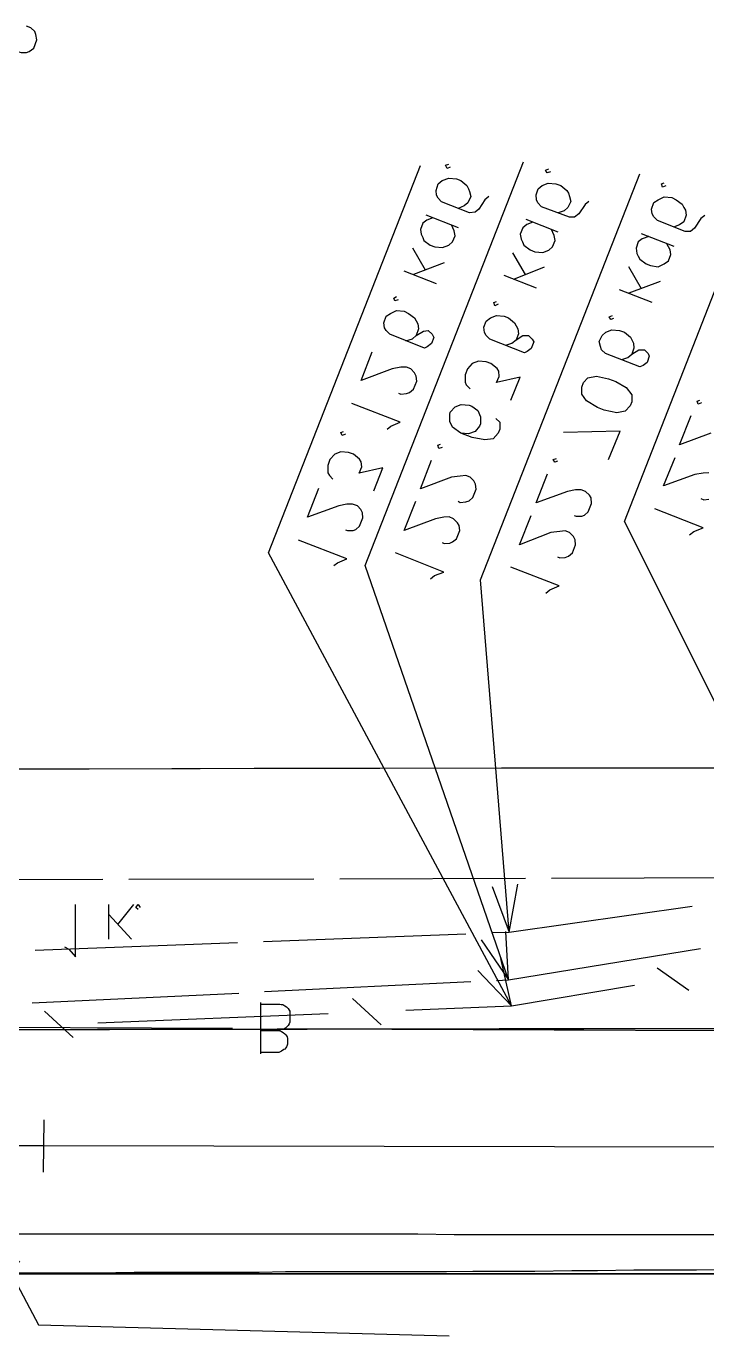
# Model space of a CAD drawing. Header units: metres. Extents: x 131 to 658, y 22 to 173.
# Drawn here: x 244.57 to 258.3, y 124.81 to 151.3 of the extents above; entities that cross this region are included whole.
import ezdxf

# ---------------------------------------------------------------- set-up
doc = ezdxf.new("R2010")
doc.units = ezdxf.units.M
for name, color, linetype in [('BOUNDARY', 7, 'Continuous'), ('CURB', 7, 'Continuous'), ('ELECTR_CABLE', 7, 'Continuous'), ('ELECTR_CABLE_COMM', 7, 'Continuous'), ('GRASS', 7, 'Continuous'), ('SIDEWALK_PATH', 7, 'Continuous'), ('WATER_PIPELINE', 7, 'Continuous')]:
    doc.layers.add(name, color=color, linetype=linetype)

msp = doc.modelspace()

# ---------------------------------------------------------------- linework, layer by layer
at = {"layer": 'BOUNDARY'}
msp.add_lwpolyline([(221.036, 136.198), (224.177, 136.209), (225.841, 136.22), (229.181, 136.242), (230.846, 136.253), (233.565, 136.276), (233.565, 136.276), (234.175, 136.276), (235.839, 136.276), (239.169, 136.287), (240.833, 136.287), (244.173, 136.298), (245.838, 136.298), (249.167, 136.309), (250.831, 136.309), (251.708, 136.309), (251.708, 136.309), (254.16, 136.32), (255.825, 136.32), (259.165, 136.32)], dxfattribs=at)
at = {"layer": 'CURB'}
for points in [[(258.788, 126.888), (258.266, 126.888), (257.523, 126.888), (257.001, 126.888), (256.258, 126.888), (255.736, 126.888), (254.993, 126.888), (254.471, 126.888), (253.972, 126.888), (253.972, 126.888), (253.739, 126.888), (253.206, 126.888), (252.474, 126.899), (251.952, 126.899), (251.209, 126.899), (250.687, 126.899), (249.943, 126.899), (249.422, 126.899), (248.678, 126.899), (248.157, 126.899), (247.413, 126.899), (246.892, 126.899), (246.159, 126.899), (245.627, 126.899), (244.894, 126.899), (244.362, 126.899)], [(244.229, 126.122), (244.75, 126.122), (245.483, 126.122), (246.004, 126.122), (246.748, 126.133), (247.269, 126.133), (248.013, 126.133), (248.534, 126.133), (249.267, 126.133), (249.799, 126.144), (250.532, 126.144), (251.053, 126.144), (251.797, 126.144), (252.318, 126.144), (253.051, 126.144), (253.583, 126.155), (253.905, 126.155), (253.905, 126.155), (254.316, 126.155), (254.837, 126.155), (255.581, 126.166), (256.102, 126.166), (256.835, 126.178), (257.367, 126.178), (258.1, 126.178), (258.621, 126.189)]]:
    msp.add_lwpolyline(points, dxfattribs=at)
at = {"layer": 'ELECTR_CABLE'}
for points in [[(244.417, 150.779), (244.462, 150.768), (244.573, 150.768), (244.628, 150.79), (244.717, 150.857), (244.783, 151.023), (244.761, 151.134), (244.739, 151.19), (244.661, 151.267), (244.57, 151.298)], [(260.097, 133.823), (260.752, 133.091), (260.752, 133.091), (256.646, 141.291), (256.646, 141.291), (259.842, 149.459)], [(253.75, 132.847), (254.305, 132.037), (254.305, 132.037), (251.408, 140.404), (251.408, 140.404), (254.604, 148.56)], [(255.148, 148.36), (255.081, 148.338), (255.081, 148.338), (255.048, 148.393), (255.048, 148.393), (255.115, 148.416)], [(253.972, 133.923), (254.316, 133.002), (254.316, 133.002), (253.739, 140.115), (253.739, 140.115), (256.957, 148.316)], [(255.925, 147.761), (255.847, 147.694), (255.847, 147.694), (255.725, 147.506), (255.725, 147.506), (255.636, 147.439), (255.636, 147.439), (255.536, 147.439), (255.536, 147.439), (254.97, 147.65), (254.97, 147.65), (254.893, 147.728), (254.893, 147.728), (254.87, 147.794), (254.87, 147.794), (254.859, 147.894), (254.859, 147.894), (254.904, 148.016), (254.904, 148.016), (254.981, 148.083), (254.981, 148.083), (255.103, 148.127), (255.103, 148.127), (255.259, 148.116), (255.259, 148.116), (255.359, 148.083), (255.359, 148.083), (255.481, 147.983), (255.481, 147.983), (255.514, 147.927), (255.514, 147.927), (255.536, 147.861), (255.536, 147.861), (255.558, 147.761), (255.558, 147.761), (255.503, 147.639), (255.503, 147.639), (255.425, 147.572), (255.425, 147.572), (255.303, 147.528)], [(257.478, 148.072), (257.412, 148.049), (257.412, 148.049), (257.389, 148.116), (257.389, 148.116), (257.445, 148.138)], [(258.266, 147.472), (258.188, 147.417), (258.188, 147.417), (258.055, 147.217), (258.055, 147.217), (257.978, 147.15), (257.978, 147.15), (257.867, 147.15), (257.867, 147.15), (257.312, 147.372), (257.312, 147.372), (257.234, 147.45), (257.234, 147.45), (257.201, 147.506), (257.201, 147.506), (257.19, 147.605), (257.19, 147.605), (257.234, 147.739), (257.234, 147.739), (257.323, 147.794), (257.323, 147.794), (257.445, 147.85), (257.445, 147.85), (257.6, 147.838), (257.6, 147.838), (257.689, 147.794), (257.689, 147.794), (257.811, 147.705), (257.811, 147.705), (257.844, 147.639), (257.844, 147.639), (257.878, 147.583), (257.878, 147.583), (257.889, 147.483), (257.889, 147.483), (257.844, 147.35), (257.844, 147.35), (257.756, 147.284), (257.756, 147.284), (257.634, 147.239)], [(254.793, 147.339), (254.671, 147.295), (254.671, 147.295), (254.593, 147.228), (254.593, 147.228), (254.538, 147.095), (254.538, 147.095), (254.56, 146.995), (254.56, 146.995), (254.582, 146.94), (254.582, 146.94), (254.615, 146.873), (254.615, 146.873), (254.737, 146.784), (254.737, 146.784), (254.837, 146.74), (254.837, 146.74), (254.993, 146.729), (254.993, 146.729), (255.115, 146.773), (255.115, 146.773), (255.192, 146.84), (255.192, 146.84), (255.248, 146.973), (255.248, 146.973), (255.226, 147.073), (255.226, 147.073), (255.17, 147.195)], [(255.303, 147.139), (254.66, 147.395)], [(257.134, 147.051), (257.001, 147.006), (257.001, 147.006), (256.923, 146.94), (256.923, 146.94), (256.879, 146.818), (256.879, 146.818), (256.89, 146.707), (256.89, 146.707), (256.923, 146.651), (256.923, 146.651), (256.957, 146.596), (256.957, 146.596), (257.079, 146.496), (257.079, 146.496), (257.167, 146.462), (257.167, 146.462), (257.323, 146.44), (257.323, 146.44), (257.445, 146.496), (257.445, 146.496), (257.534, 146.562), (257.534, 146.562), (257.578, 146.684), (257.578, 146.684), (257.567, 146.784), (257.567, 146.784), (257.5, 146.906)], [(257.645, 146.851), (256.99, 147.106)], [(254.649, 146.285), (254.393, 146.718)], [(254.87, 146.008), (254.216, 146.263)], [(255.026, 146.429), (254.404, 146.185)], [(256.99, 145.996), (256.735, 146.44)], [(257.201, 145.719), (256.546, 145.974)], [(257.367, 146.141), (256.735, 145.908)], [(254.094, 145.686), (254.027, 145.652), (254.027, 145.652), (254.005, 145.719), (254.005, 145.719), (254.06, 145.741)], [(254.249, 144.853), (254.371, 144.898), (254.371, 144.898), (254.46, 144.964), (254.46, 144.964), (254.593, 145.053), (254.593, 145.053), (254.704, 145.053), (254.704, 145.053), (254.782, 144.976), (254.782, 144.976), (254.815, 144.92), (254.815, 144.92), (254.759, 144.787), (254.759, 144.787), (254.682, 144.731), (254.682, 144.731), (254.626, 144.698), (254.626, 144.698), (253.927, 144.976), (253.927, 144.976), (253.85, 145.053), (253.85, 145.053), (253.816, 145.109), (253.816, 145.109), (253.805, 145.22), (253.805, 145.22), (253.85, 145.342), (253.85, 145.342), (253.938, 145.408), (253.938, 145.408), (254.06, 145.453), (254.06, 145.453), (254.216, 145.442), (254.216, 145.442), (254.305, 145.408), (254.305, 145.408), (254.427, 145.308), (254.427, 145.308), (254.493, 145.186), (254.493, 145.186), (254.504, 145.086), (254.504, 145.086), (254.46, 144.964)], [(256.424, 145.397), (256.369, 145.375), (256.369, 145.375), (256.335, 145.43), (256.335, 145.43), (256.402, 145.453)], [(256.59, 144.565), (256.713, 144.609), (256.713, 144.609), (256.79, 144.676), (256.79, 144.676), (256.934, 144.765), (256.934, 144.765), (257.045, 144.765), (257.045, 144.765), (257.123, 144.687), (257.123, 144.687), (257.145, 144.632), (257.145, 144.632), (257.101, 144.509), (257.101, 144.509), (257.023, 144.443), (257.023, 144.443), (256.957, 144.421), (256.957, 144.421), (256.258, 144.687), (256.258, 144.687), (256.18, 144.765), (256.18, 144.765), (256.158, 144.831), (256.158, 144.831), (256.135, 144.931), (256.135, 144.931), (256.191, 145.053), (256.191, 145.053), (256.269, 145.12), (256.269, 145.12), (256.391, 145.164), (256.391, 145.164), (256.546, 145.153), (256.546, 145.153), (256.646, 145.12), (256.646, 145.12), (256.768, 145.02), (256.768, 145.02), (256.823, 144.898), (256.823, 144.898), (256.835, 144.798), (256.835, 144.798), (256.79, 144.676)], [(254.349, 143.744), (254.538, 144.21), (254.538, 144.21), (254.06, 144.099), (254.06, 144.099), (254.116, 144.221), (254.116, 144.221), (254.105, 144.332), (254.105, 144.332), (254.071, 144.387), (254.071, 144.387), (253.949, 144.487), (253.949, 144.487), (253.85, 144.521), (253.85, 144.521), (253.694, 144.532), (253.694, 144.532), (253.572, 144.487), (253.572, 144.487), (253.472, 144.376), (253.472, 144.376), (253.428, 144.254), (253.428, 144.254), (253.428, 144.11), (253.428, 144.11), (253.45, 144.054), (253.45, 144.054), (253.528, 143.977)], [(256.757, 143.633), (256.657, 143.522), (256.657, 143.522), (256.491, 143.489), (256.491, 143.489), (256.235, 143.544), (256.235, 143.544), (256.102, 143.6), (256.102, 143.6), (255.88, 143.733), (255.88, 143.733), (255.78, 143.866), (255.78, 143.866), (255.78, 144.01), (255.78, 144.01), (255.814, 144.099), (255.814, 144.099), (255.902, 144.199), (255.902, 144.199), (256.08, 144.232), (256.08, 144.232), (256.324, 144.177), (256.324, 144.177), (256.468, 144.121), (256.468, 144.121), (256.679, 143.999), (256.679, 143.999), (256.79, 143.855), (256.79, 143.855), (256.79, 143.71), (256.79, 143.71), (256.757, 143.633)], [(254.049, 143.378), (254.127, 143.3), (254.127, 143.3), (254.127, 143.156), (254.127, 143.156), (254.094, 143.078), (254.094, 143.078), (253.994, 142.967), (253.994, 142.967), (253.827, 142.945), (253.827, 142.945), (253.572, 142.989), (253.572, 142.989), (253.339, 143.078), (253.339, 143.078), (253.173, 143.2), (253.173, 143.2), (253.117, 143.311), (253.117, 143.311), (253.117, 143.455), (253.117, 143.455), (253.128, 143.5), (253.128, 143.5), (253.228, 143.611), (253.228, 143.611), (253.35, 143.655), (253.35, 143.655), (253.506, 143.644), (253.506, 143.644), (253.561, 143.622), (253.561, 143.622), (253.683, 143.533), (253.683, 143.533), (253.739, 143.411), (253.739, 143.411), (253.739, 143.267), (253.739, 143.267), (253.716, 143.222), (253.716, 143.222), (253.628, 143.111), (253.628, 143.111), (253.494, 143.067), (253.494, 143.067), (253.339, 143.078)], [(258.199, 143.688), (258.133, 143.666), (258.133, 143.666), (258.111, 143.722), (258.111, 143.722), (258.166, 143.744)], [(258.388, 143.078), (257.756, 142.845), (257.756, 142.845), (257.989, 143.433)], [(256.324, 142.545), (256.557, 143.122), (256.557, 143.122), (255.414, 143.089)], [(252.962, 142.789), (252.895, 142.767), (252.895, 142.767), (252.873, 142.834), (252.873, 142.834), (252.929, 142.856)], [(253.284, 141.702), (253.328, 141.68), (253.328, 141.68), (253.439, 141.691), (253.439, 141.691), (253.506, 141.713), (253.506, 141.713), (253.583, 141.78), (253.583, 141.78), (253.65, 141.946), (253.65, 141.946), (253.639, 142.046), (253.639, 142.046), (253.605, 142.113), (253.605, 142.113), (253.528, 142.19), (253.528, 142.19), (253.439, 142.224), (253.439, 142.224), (253.328, 142.212), (253.328, 142.212), (253.15, 142.19), (253.15, 142.19), (252.529, 141.957), (252.529, 141.957), (252.751, 142.534)], [(255.292, 142.512), (255.237, 142.49), (255.237, 142.49), (255.203, 142.545), (255.203, 142.545), (255.27, 142.568)], [(258.344, 142.279), (258.233, 142.268), (258.233, 142.268), (258.066, 142.246), (258.066, 142.246), (257.434, 142.013), (257.434, 142.013), (257.667, 142.59)], [(255.625, 141.413), (255.669, 141.402), (255.669, 141.402), (255.78, 141.402), (255.78, 141.402), (255.836, 141.425), (255.836, 141.425), (255.914, 141.491), (255.914, 141.491), (255.98, 141.658), (255.98, 141.658), (255.969, 141.769), (255.969, 141.769), (255.936, 141.824), (255.936, 141.824), (255.858, 141.902), (255.858, 141.902), (255.769, 141.935), (255.769, 141.935), (255.658, 141.935), (255.658, 141.935), (255.492, 141.902), (255.492, 141.902), (254.859, 141.669), (254.859, 141.669), (255.092, 142.257)], [(258.188, 141.757), (258.244, 141.735), (258.244, 141.735), (258.344, 141.746)], [(252.962, 140.87), (253.006, 140.848), (253.006, 140.848), (253.117, 140.859), (253.117, 140.859), (253.173, 140.881), (253.173, 140.881), (253.25, 140.947), (253.25, 140.947), (253.317, 141.114), (253.317, 141.114), (253.306, 141.214), (253.306, 141.214), (253.273, 141.269), (253.273, 141.269), (253.195, 141.347), (253.195, 141.347), (253.106, 141.391), (253.106, 141.391), (252.995, 141.38), (252.995, 141.38), (252.829, 141.347), (252.829, 141.347), (252.196, 141.114), (252.196, 141.114), (252.429, 141.702)], [(257.955, 141.025), (258.044, 141.092), (258.044, 141.092), (258.233, 141.169), (258.233, 141.169), (257.256, 141.547)], [(255.292, 140.581), (255.337, 140.559), (255.337, 140.559), (255.447, 140.57), (255.447, 140.57), (255.514, 140.592), (255.514, 140.592), (255.592, 140.659), (255.592, 140.659), (255.658, 140.825), (255.658, 140.825), (255.647, 140.925), (255.647, 140.925), (255.614, 140.992), (255.614, 140.992), (255.536, 141.069), (255.536, 141.069), (255.447, 141.103), (255.447, 141.103), (255.337, 141.092), (255.337, 141.092), (255.159, 141.069), (255.159, 141.069), (254.526, 140.825), (254.526, 140.825), (254.759, 141.413)], [(252.729, 140.137), (252.806, 140.204), (252.806, 140.204), (252.995, 140.27), (252.995, 140.27), (252.019, 140.659)], [(255.059, 139.849), (255.137, 139.915), (255.137, 139.915), (255.325, 139.993), (255.325, 139.993), (254.349, 140.37)], [(242.364, 134.056), (246.115, 134.067)], [(246.637, 134.067), (250.376, 134.078)], [(250.898, 134.078), (254.649, 134.09)], [(255.17, 134.09), (258.91, 134.101)], [(254.316, 133.002), (254.493, 133.968)], [(245.338, 132.702), (245.427, 132.658), (245.427, 132.658), (245.56, 132.503), (245.56, 132.503), (245.56, 133.557)], [(246.237, 132.858), (246.237, 133.557)], [(246.415, 133.157), (246.737, 133.557)], [(246.825, 133.457), (246.781, 133.501), (246.781, 133.501), (246.825, 133.557), (246.825, 133.557), (246.87, 133.501)], [(253.961, 132.991), (254.316, 133.002), (254.316, 133.002), (258.011, 133.524)], [(246.692, 132.858), (246.237, 133.357)], [(254.305, 132.037), (254.249, 133.013)], [(244.75, 132.636), (248.834, 132.791)], [(249.355, 132.813), (253.439, 132.969)], [(254.06, 132.026), (254.305, 132.037), (254.305, 132.037), (258.177, 132.669)], [(249.378, 131.804), (253.539, 132.003)], [(244.684, 131.571), (248.856, 131.77)], [(244.917, 128.153), (244.928, 129.207)], [(244.917, 128.685), (244.384, 128.685), (244.384, 128.685), (243.929, 127.465)], [(299.923, 128.574), (244.917, 128.685)], [(244.439, 126.333), (243.763, 127.043), (243.763, 127.043), (244.817, 125.068), (244.817, 125.068), (253.106, 124.846)]]:
    msp.add_lwpolyline(points, dxfattribs=at)
at = {"layer": 'ELECTR_CABLE_COMM'}
for points in [[(253.683, 132.225), (254.36, 131.515), (254.36, 131.515), (249.455, 140.659), (249.455, 140.659), (252.529, 148.482)], [(253.128, 148.449), (253.062, 148.427), (253.062, 148.427), (253.028, 148.493), (253.028, 148.493), (253.095, 148.515)], [(253.905, 147.861), (253.827, 147.794), (253.827, 147.794), (253.705, 147.605), (253.705, 147.605), (253.628, 147.539), (253.628, 147.539), (253.517, 147.528), (253.517, 147.528), (252.951, 147.75), (252.951, 147.75), (252.884, 147.827), (252.884, 147.827), (252.851, 147.883), (252.851, 147.883), (252.84, 147.983), (252.84, 147.983), (252.884, 148.116), (252.884, 148.116), (252.962, 148.182), (252.962, 148.182), (253.095, 148.227), (253.095, 148.227), (253.25, 148.216), (253.25, 148.216), (253.339, 148.182), (253.339, 148.182), (253.461, 148.083), (253.461, 148.083), (253.494, 148.016), (253.494, 148.016), (253.517, 147.961), (253.517, 147.961), (253.539, 147.861), (253.539, 147.861), (253.483, 147.728), (253.483, 147.728), (253.406, 147.672), (253.406, 147.672), (253.284, 147.617)], [(252.773, 147.428), (252.651, 147.384), (252.651, 147.384), (252.573, 147.317), (252.573, 147.317), (252.529, 147.195), (252.529, 147.195), (252.54, 147.095), (252.54, 147.095), (252.573, 147.028), (252.573, 147.028), (252.596, 146.973), (252.596, 146.973), (252.718, 146.873), (252.718, 146.873), (252.818, 146.84), (252.818, 146.84), (252.973, 146.829), (252.973, 146.829), (253.095, 146.873), (253.095, 146.873), (253.173, 146.94), (253.173, 146.94), (253.228, 147.062), (253.228, 147.062), (253.206, 147.162), (253.206, 147.162), (253.15, 147.284)], [(253.295, 147.228), (252.64, 147.483)], [(252.629, 146.374), (252.374, 146.818)], [(253.006, 146.518), (252.385, 146.285)], [(252.851, 146.096), (252.196, 146.352)], [(252.074, 145.774), (252.007, 145.752), (252.007, 145.752), (251.985, 145.808), (251.985, 145.808), (252.041, 145.841)], [(252.229, 144.942), (252.363, 144.987), (252.363, 144.987), (252.44, 145.053), (252.44, 145.053), (252.585, 145.142), (252.585, 145.142), (252.684, 145.153), (252.684, 145.153), (252.762, 145.075), (252.762, 145.075), (252.795, 145.009), (252.795, 145.009), (252.751, 144.887), (252.751, 144.887), (252.662, 144.82), (252.662, 144.82), (252.607, 144.798), (252.607, 144.798), (251.908, 145.075), (251.908, 145.075), (251.83, 145.153), (251.83, 145.153), (251.797, 145.209), (251.797, 145.209), (251.786, 145.308), (251.786, 145.308), (251.83, 145.442), (251.83, 145.442), (251.919, 145.497), (251.919, 145.497), (252.041, 145.553), (252.041, 145.553), (252.196, 145.541), (252.196, 145.541), (252.285, 145.497), (252.285, 145.497), (252.407, 145.408), (252.407, 145.408), (252.474, 145.286), (252.474, 145.286), (252.485, 145.186), (252.485, 145.186), (252.44, 145.053)], [(252.085, 143.888), (252.13, 143.866), (252.13, 143.866), (252.241, 143.877), (252.241, 143.877), (252.307, 143.899), (252.307, 143.899), (252.385, 143.966), (252.385, 143.966), (252.451, 144.132), (252.451, 144.132), (252.44, 144.232), (252.44, 144.232), (252.407, 144.299), (252.407, 144.299), (252.329, 144.376), (252.329, 144.376), (252.241, 144.41), (252.241, 144.41), (252.13, 144.41), (252.13, 144.41), (251.952, 144.376), (251.952, 144.376), (251.331, 144.143), (251.331, 144.143), (251.553, 144.72)], [(251.852, 143.156), (251.93, 143.222), (251.93, 143.222), (252.118, 143.3), (252.118, 143.3), (251.142, 143.677)], [(251.009, 143.056), (250.942, 143.034), (250.942, 143.034), (250.92, 143.089), (250.92, 143.089), (250.975, 143.111)], [(251.586, 141.913), (251.763, 142.379), (251.763, 142.379), (251.286, 142.268), (251.286, 142.268), (251.342, 142.401), (251.342, 142.401), (251.331, 142.501), (251.331, 142.501), (251.297, 142.556), (251.297, 142.556), (251.175, 142.656), (251.175, 142.656), (251.075, 142.69), (251.075, 142.69), (250.92, 142.701), (250.92, 142.701), (250.798, 142.656), (250.798, 142.656), (250.698, 142.545), (250.698, 142.545), (250.654, 142.423), (250.654, 142.423), (250.654, 142.279), (250.654, 142.279), (250.687, 142.224), (250.687, 142.224), (250.754, 142.146)], [(251.009, 141.125), (251.053, 141.114), (251.053, 141.114), (251.164, 141.114), (251.164, 141.114), (251.22, 141.136), (251.22, 141.136), (251.297, 141.203), (251.297, 141.203), (251.364, 141.369), (251.364, 141.369), (251.353, 141.469), (251.353, 141.469), (251.319, 141.536), (251.319, 141.536), (251.253, 141.613), (251.253, 141.613), (251.153, 141.646), (251.153, 141.646), (251.042, 141.646), (251.042, 141.646), (250.876, 141.613), (250.876, 141.613), (250.243, 141.38), (250.243, 141.38), (250.476, 141.968)], [(250.776, 140.404), (250.853, 140.459), (250.853, 140.459), (251.042, 140.537), (251.042, 140.537), (250.066, 140.914)], [(254.36, 131.515), (254.149, 132.469)], [(257.301, 132.281), (257.944, 131.826)], [(252.229, 131.426), (254.36, 131.515), (254.36, 131.515), (256.846, 131.926)], [(251.153, 131.659), (251.73, 131.127)], [(244.939, 131.404), (245.516, 130.872)], [(246.015, 131.171), (250.665, 131.36)]]:
    msp.add_lwpolyline(points, dxfattribs=at)
at = {"layer": 'GRASS'}
for points in [[(179.612, 130.916), (193.594, 130.949), (196.124, 130.949), (198.221, 130.949), (198.688, 130.949), (211.238, 130.971), (212.814, 130.971), (214.955, 130.982), (228.283, 131.005), (228.815, 131.005), (230.813, 131.005), (231.334, 131.005), (234.275, 131.016), (254.227, 131.049), (255.825, 131.049), (263.082, 131.06)], [(272.403, 126.1), (253.883, 126.1), (236.783, 126.1), (234.142, 126.1), (230.191, 126.1), (225.164, 126.1), (214.367, 125.811), (205.257, 125.578), (196.224, 125.578), (177.615, 125.578)]]:
    msp.add_lwpolyline(points, dxfattribs=at)
at = {"layer": 'SIDEWALK_PATH'}
for points in [[(186.026, 136.187), (195.469, 136.265), (195.68, 136.276), (208.664, 136.387), (221.036, 136.198), (233.565, 136.276), (251.708, 136.309), (265.157, 136.331)], [(263.082, 131.06), (249.633, 131.038), (231.501, 131.005), (218.995, 130.982), (206.533, 130.96), (193.594, 130.949), (193.383, 130.938), (177.726, 130.916)], [(161.081, 125.578), (205.257, 125.578), (206.089, 125.601), (225.164, 126.1), (225.997, 126.1), (230.191, 126.1), (231.234, 126.1), (231.334, 126.1), (231.434, 126.1), (231.523, 126.1), (231.623, 126.1), (231.712, 126.1), (231.8, 126.1), (231.867, 126.1), (231.922, 126.1), (231.967, 126.1), (232.067, 126.1), (234.464, 126.089), (236.783, 126.1), (274.046, 126.1)]]:
    msp.add_lwpolyline(points, dxfattribs=at)
at = {"layer": 'WATER_PIPELINE'}
for points in [[(249.3, 130.539), (249.3, 131.582)], [(249.3, 131.548), (249.688, 131.548), (249.688, 131.548), (249.71, 131.537), (249.71, 131.537), (249.744, 131.537), (249.744, 131.537), (249.788, 131.515), (249.788, 131.515), (249.821, 131.493), (249.821, 131.493), (249.855, 131.46), (249.855, 131.46), (249.877, 131.426), (249.877, 131.426), (249.888, 131.404), (249.888, 131.404), (249.888, 131.382), (249.888, 131.382), (249.888, 131.182), (249.888, 131.182), (249.877, 131.149), (249.877, 131.149), (249.855, 131.116), (249.855, 131.116), (249.821, 131.082), (249.821, 131.082), (249.799, 131.06), (249.799, 131.06), (249.766, 131.038), (249.766, 131.038), (249.71, 131.027), (249.71, 131.027), (249.677, 131.027), (249.677, 131.027), (249.644, 131.016), (249.644, 131.016), (249.688, 131.005), (249.688, 131.005), (249.722, 130.994), (249.722, 130.994), (249.755, 130.971), (249.755, 130.971), (249.788, 130.949), (249.788, 130.949), (249.81, 130.927), (249.81, 130.927), (249.821, 130.905), (249.821, 130.905), (249.833, 130.883), (249.833, 130.883), (249.844, 130.849), (249.844, 130.849), (249.844, 130.738), (249.844, 130.738), (249.833, 130.716), (249.833, 130.716), (249.821, 130.683), (249.821, 130.683), (249.81, 130.661), (249.81, 130.661), (249.788, 130.639), (249.788, 130.639), (249.766, 130.627), (249.766, 130.627), (249.722, 130.594), (249.722, 130.594), (249.666, 130.572), (249.666, 130.572), (249.633, 130.572), (249.633, 130.572), (249.3, 130.572)], [(235.507, 113.45), (235.629, 131.116), (235.629, 131.116), (248.734, 131.06)], [(249.3, 131.016), (249.644, 131.016)], [(250.31, 131.049), (263.415, 130.994), (263.415, 130.994), (281.325, 130.927)]]:
    msp.add_lwpolyline(points, dxfattribs=at)

doc.saveas('drawing.dxf')
